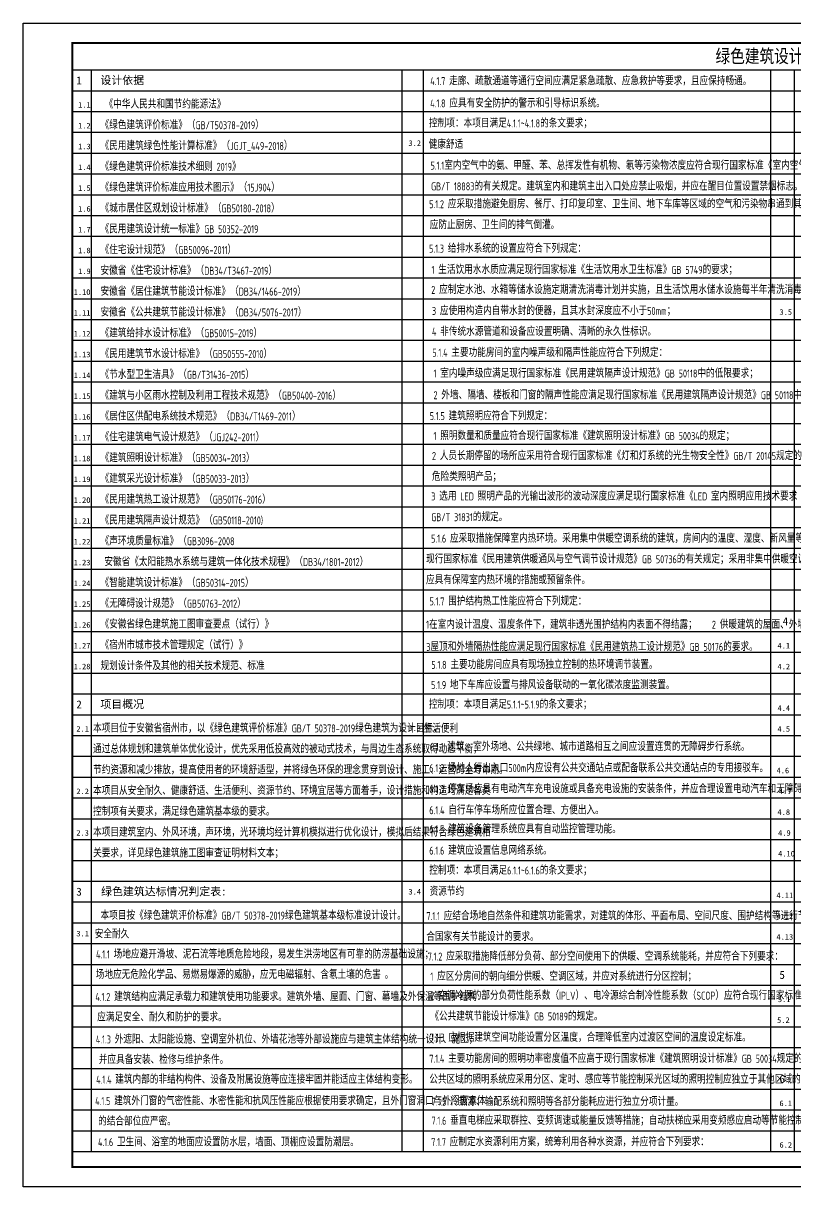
# Model space of a CAD drawing. Extents: x 1188826 to 1909461, y 608442 to 1651179.
# Drawn here: x 1471963 to 1511416, y 1189527 to 1248927 of the extents above; entities that cross this region are included whole.
import ezdxf

# ---------------------------------------------------------------- set-up
doc = ezdxf.new("R2010")
doc.units = 0
doc.header["$LTSCALE"] = 1000
doc.header["$MEASUREMENT"] = 0
doc.layers.add('cr-说明', color=15, linetype='Continuous', lineweight=13)
for name, color, linetype in [('Defpoint', 7, 'Continuous'), ('FLOR-OTLN', 31, 'Continuous'), ('图框', 140, 'Continuous')]:
    doc.layers.add(name, color=color, linetype=linetype)
doc.styles.add('AADRI_ST', font='stedi.shx', dxfattribs={"width": 0.7, "bigfont": 'hztxt.shx'})
doc.styles.add('HT', font='simhei.ttf')

msp = doc.modelspace()

# ---------------------------------------------------------------- linework, layer by layer
at = {"layer": 'Defpoint', "color": 252}
for p, q in [((1548068, 1246529), (1474463, 1246529)), ((1474463, 1246529), (1474463, 1191307)), ((1475450, 1191307), (1475450, 1246529)), ((1491314, 1191307), (1491314, 1246529)), ((1492411, 1191307), (1492411, 1246529)), ((1510138, 1191307), (1510138, 1246529)), ((1511361, 1191307), (1511361, 1246529)), ((1548068, 1245467), (1474463, 1245467)), ((1548068, 1245467), (1474463, 1245467)), ((1548068, 1244405), (1474463, 1244405)), ((1548068, 1243343), (1474463, 1243343)), ((1548068, 1242281), (1474463, 1242281)), ((1548068, 1241219), (1474463, 1241219)), ((1548068, 1240157), (1474463, 1240157)), ((1548068, 1239095), (1474463, 1239095)), ((1548068, 1238033), (1474463, 1238033)), ((1548068, 1236971), (1474463, 1236971)), ((1548068, 1235909), (1474463, 1235909)), ((1548068, 1234847), (1474463, 1234847)), ((1548068, 1233785), (1474463, 1233785)), ((1548068, 1232724), (1474463, 1232724)), ((1548068, 1231662), (1474463, 1231662)), ((1548068, 1230600), (1474463, 1230600)), ((1548068, 1229538), (1474463, 1229538)), ((1548068, 1228476), (1474463, 1228476)), ((1548068, 1228476), (1474463, 1228476)), ((1548068, 1227414), (1474463, 1227414)), ((1548068, 1226352), (1474463, 1226352)), ((1548068, 1225290), (1474463, 1225290)), ((1548068, 1224228), (1474463, 1224228)), ((1548068, 1223166), (1474463, 1223166)), ((1548068, 1222104), (1474463, 1222104)), ((1548068, 1221042), (1474463, 1221042)), ((1548068, 1219980), (1474463, 1219980)), ((1548068, 1218918), (1474463, 1218918)), ((1548068, 1217856), (1474463, 1217856)), ((1548068, 1216794), (1474463, 1216794)), ((1548068, 1215732), (1474463, 1215732)), ((1548068, 1214670), (1474463, 1214670)), ((1548068, 1213608), (1474463, 1213608)), ((1548068, 1212546), (1474463, 1212546)), ((1548068, 1211484), (1474463, 1211484)), ((1548068, 1210422), (1474463, 1210422)), ((1548068, 1209360), (1474463, 1209360)), ((1548068, 1208298), (1474463, 1208298)), ((1548068, 1207236), (1474463, 1207236)), ((1548068, 1206174), (1474463, 1206174)), ((1548068, 1205112), (1474463, 1205112)), ((1548068, 1204050), (1474463, 1204050)), ((1548068, 1202988), (1474463, 1202988)), ((1548068, 1201926), (1474463, 1201926)), ((1548068, 1200864), (1474463, 1200864)), ((1548068, 1199802), (1474463, 1199802)), ((1548068, 1198740), (1474463, 1198740)), ((1548068, 1197678), (1474463, 1197678)), ((1548068, 1196616), (1474463, 1196616)), ((1548068, 1195554), (1474463, 1195554)), ((1548068, 1194492), (1474463, 1194492)), ((1548068, 1193431), (1474463, 1193431)), ((1548068, 1192369), (1474463, 1192369)), ((1548068, 1191307), (1474463, 1191307))]:
    msp.add_line(p, q, dxfattribs=at)
at = {"layer": '图框'}
msp.add_lwpolyline([(1471963, 1248927), (1556063, 1248927), (1556063, 1189527), (1471963, 1189527)], close=True, dxfattribs=at)
msp.add_lwpolyline([(1471963, 1248927), (1556063, 1248927), (1556063, 1189527), (1471963, 1189527)], close=True, dxfattribs=at)
at = {"layer": '图框', "const_width": 100}
msp.add_lwpolyline([(1555063, 1190527), (1555063, 1247927), (1474463, 1247927), (1474463, 1190527)], close=True, dxfattribs=at)

# ---------------------------------------------------------------- texts
at = {"layer": 'cr-说明', "style": 'HT', "width": 0.8}
msp.add_text(' 绿色建筑设计说明专篇', height=686.2, dxfattribs=at).set_placement((1506945, 1246909))
at = {"layer": 'cr-说明', "style": 'HT'}
for s, height, p in [('设计依据', 408.5, (1475905, 1245816)), ('1', 408, (1474674, 1245803)), ('1.1', 285.9, (1474764, 1244619)), ('1.2', 285.9, (1474764, 1243557)), ('1.3', 285.9, (1474764, 1242495)), ('3.2', 285.9, (1491636, 1242663)), ('1.4', 285.9, (1474764, 1241433)), ('1.5', 285.9, (1474764, 1240371)), ('1.6', 285.9, (1474764, 1239309)), ('1.7', 285.9, (1474764, 1238247)), ('1.8', 285.9, (1474764, 1237185)), ('1.9', 285.9, (1474764, 1236123)), ('1.10', 285.9, (1474540, 1235061)), ('1.11', 285.9, (1474540, 1233999)), ('3.5', 285.9, (1510586, 1234042)), ('1.12', 285.9, (1474540, 1232937)), ('1.13', 285.9, (1474540, 1231875)), ('1.14', 285.9, (1474540, 1230813)), ('1.15', 285.9, (1474540, 1229751)), ('1.16', 285.9, (1474540, 1228689)), ('1.17', 285.9, (1474540, 1227627)), ('1.18', 285.9, (1474540, 1226565)), ('1.19', 285.9, (1474540, 1225503)), ('1.20', 285.9, (1474540, 1224441)), ('1.21', 285.9, (1474540, 1223379)), ('1.22', 285.9, (1474540, 1222317)), ('1.23', 285.9, (1474540, 1221255)), ('1.24', 285.9, (1474540, 1220193)), ('1.25', 285.9, (1474540, 1219131)), ('1.26', 285.9, (1474540, 1218069)), ('4', 408, (1510751, 1218192)), ('1.27', 285.9, (1474540, 1217007)), ('4.1', 285.9, (1510488, 1217007)), ('1.28', 285.9, (1474540, 1215945)), ('4.2', 285.9, (1510488, 1215945)), ('2', 408, (1474674, 1213944)), ('项目概况', 408.5, (1475905, 1213957)), ('4.4', 285.9, (1510488, 1213821)), ('2.1', 285.9, (1474675, 1212759)), ('3.3', 285.9, (1491636, 1212802)), ('4.5', 285.9, (1510488, 1212759)), ('4.6', 285.9, (1510438, 1210636)), ('2.2', 285.9, (1474675, 1209574)), ('4.7', 285.9, (1510555, 1209574)), ('4.8', 285.9, (1510485, 1208512)), ('2.3', 285.9, (1474675, 1207450)), ('4.9', 285.9, (1510516, 1207450)), ('4.10', 285.9, (1510516, 1206388)), ('3', 408, (1474674, 1204386)), (' 绿色建筑达标情况判定表:', 408.45, (1475662, 1204399)), ('3.4', 285.9, (1491636, 1204447)), ('4.11', 285.9, (1510432, 1204264)), ('4.12', 285.9, (1510432, 1203202)), ('3.1', 285.9, (1474675, 1202308)), ('4.13', 285.9, (1510432, 1202140)), ('5', 408, (1510585, 1200138)), ('5.1', 285.9, (1510506, 1198954)), ('5.2', 285.9, (1510463, 1197892)), ('6', 408, (1510585, 1194829)), ('6.1', 285.9, (1510586, 1193644)), ('6.2', 285.9, (1510586, 1191520))]:
    msp.add_text(s, height=height, dxfattribs=at).set_placement(p)
at = {"layer": 'FLOR-OTLN', "color": 4, "style": 'AADRI_ST', "width": 0.8}
for s, height, p in [('4.1.7 走廊、疏散通道等通行空间应满足紧急疏散、应急救护等要求，且应保持畅通。', 408.45, (1492750, 1245771)), ('《中华人民共和国节约能源法》', 408.45, (1476117, 1244580)), ('4.1.8 应具有安全防护的警示和引导标识系统。', 408.45, (1492747, 1244633)), ('《绿色建筑评价标准》（GB/T50378-2019）', 408.45, (1475911, 1243518)), ('《民用建筑绿色性能计算标准》（JGJT_449-2018）', 408.45, (1475911, 1242457)), ('健康舒适', 408.5, (1492669, 1242530)), ('《绿色建筑评价标准技术细则 2019》', 408.45, (1475911, 1241395)), ('5.1.1室内空气中的氨、甲醛、苯、总挥发性有机物、氡等污染物浓度应符合现行国家标准《室内空气质量标准》', 408.45, (1492763, 1241456)), ('《绿色建筑评价标准应用技术图示》（15J904）', 408.45, (1475911, 1240333)), ('GB/T 18883的有关规定。建筑室内和建筑主出入口处应禁止吸烟，并应在醒目位置设置禁烟标志。', 408.45, (1492792, 1240394)), ('《城市居住区规划设计标准》（GB50180-2018）', 408.45, (1475911, 1239271)), ('5.1.2 应采取措施避免厨房、餐厅、打印复印室、卫生间、地下车库等区域的空气和污染物串通到其他空间；', 408.45, (1492696, 1239485)), ('《民用建筑设计统一标准》GB 50352-2019', 408.45, (1475911, 1238209)), ('应防止厨房、卫生间的排气倒灌。', 408.45, (1492725, 1238423)), ('《住宅设计规范》（GB50096-2011）', 408.45, (1475911, 1237147)), ('5.1.3 给排水系统的设置应符合下列规定：  ', 408.45, (1492690, 1237217)), ('安徽省《住宅设计标准》（DB34/T3467-2019）', 408.45, (1475911, 1236085)), (' 1 生活饮用水水质应满足现行国家标准《生活饮用水卫生标准》GB 5749的要求； ', 408.45, (1492622, 1236133)), ('2 应制定水池、水箱等储水设施定期清洗消毒计划并实施，且生活饮用水储水设施每半年清洗消毒应不少于1次；', 408.45, (1492803, 1235112)), ('安徽省《居住建筑节能设计标准》（DB34/1466-2019）', 408.45, (1475911, 1235023)), ('安徽省《公共建筑节能设计标准》（DB34/5076-2017）', 408.45, (1475911, 1233961)), ('3 应使用构造内自带水封的便器，且其水封深度应不小于50mm；', 408.45, (1492837, 1234037)), ('《建筑给排水设计标准》（GB50015-2019）', 408.45, (1475911, 1232899)), ('4 非传统水源管道和设备应设置明确、清晰的永久性标识。', 408.45, (1492837, 1232975)), ('《民用建筑节水设计标准》（GB50555-2010）', 408.45, (1475911, 1231837)), ('5.1.4 主要功能房间的室内噪声级和隔声性能应符合下列规定：', 408.45, (1492855, 1231902)), ('《节水型卫生洁具》（GB/T31436-2015）', 408.45, (1475911, 1230775)), ('1 室内噪声级应满足现行国家标准《民用建筑隔声设计规范》GB 50118中的低限要求；', 408.45, (1492915, 1230840)), ('2 外墙、隔墙、楼板和门窗的隔声性能应满足现行国家标准《民用建筑隔声设计规范》GB 50118中的低限要求。', 408.45, (1492915, 1229734)), ('《建筑与小区雨水控制及利用工程技术规范》（GB50400-2016）', 408.45, (1475911, 1229713)), ('《居住区供配电系统技术规范》（DB34/T1469-2011）', 408.45, (1475911, 1228651)), ('5.1.5 建筑照明应符合下列规定：', 408.45, (1492722, 1228668)), ('《住宅建筑电气设计规范》（JGJ242-2011）', 408.45, (1475911, 1227589)), ('1 照明数量和质量应符合现行国家标准《建筑照明设计标准》GB 50034的规定；', 408.45, (1492914, 1227653)), ('《建筑照明设计标准》（GB50034-2013）', 408.45, (1475911, 1226527)), ('2 人员长期停留的场所应采用符合现行国家标准《灯和灯系统的光生物安全性》GB/T 20145规定的', 408.45, (1492837, 1226632)), ('危险类照明产品；', 408.5, (1492837, 1225570)), ('《建筑采光设计标准》（GB50033-2013）', 408.45, (1475911, 1225465)), ('《民用建筑热工设计规范》（GB50176-2016）', 408.45, (1475911, 1224403)), ('3 选用 LED 照明产品的光输出波形的波动深度应满足现行国家标准《LED 室内照明应用技术要求', 408.45, (1492802, 1224566)), ('《民用建筑隔声设计规范》（GB50118-2010)', 408.45, (1475911, 1223341)), ('GB/T 31831的规定。', 408.45, (1492802, 1223504)), ('《声环境质量标准》（GB3096-2008', 408.45, (1475911, 1222279)), ('5.1.6 应采取措施保障室内热环境。采用集中供暖空调系统的建筑，房间内的温度、湿度、新风量等设计参数应符合', 408.45, (1492794, 1222413)), (' 安徽省《太阳能热水系统与建筑一体化技术规程》（DB34/1801-2012）', 408.45, (1475911, 1221217)), ('现行国家标准《民用建筑供暖通风与空气调节设计规范》GB 50736的有关规定；采用非集中供暖空调系统的建筑，', 408.45, (1492534, 1221358)), ('应具有保障室内热环境的措施或预留条件。', 408.45, (1492534, 1220296)), ('《智能建筑设计标准》（GB50314-2015）', 408.45, (1475911, 1220155)), ('《无障碍设计规范》（GB50763-2012）', 408.45, (1475911, 1219093)), ('5.1.7 围护结构热工性能应符合下列规定：', 408.45, (1492711, 1219207)), ('《安徽省绿色建筑施工图审查要点（试行）》', 408.45, (1475911, 1218031)), (' 1在室内设计温度、湿度条件下，建筑非透光围护结构内表面不得结露；    2 供暖建筑的屋面、外墙内部不应产生冷凝；', 408.45, (1492344, 1218018)), ('《宿州市城市技术管理规定（试行）》', 408.45, (1475911, 1216969)), (' 3屋顶和外墙隔热性能应满足现行国家标准《民用建筑热工设计规范》GB 50176的要求。', 408.45, (1492354, 1216885)), ('规划设计条件及其他的相关技术规范、标准', 408.45, (1475911, 1215907)), ('5.1.8 主要功能房间应具有现场独立控制的热环境调节装置。', 408.45, (1492805, 1215968)), ('5.1.9 地下车库应设置与排风设备联动的一氧化碳浓度监测装置。', 408.45, (1492790, 1214935)), ('本项目位于安徽省宿州市，以《绿色建筑评价标准》GB/T 50378-2019绿色建筑为设计目标，', 408.45, (1475531, 1212721)), ('生活便利', 408.5, (1492411, 1212708)), ('通过总体规划和建筑单体优化设计，优先采用低投高效的被动式技术，与周边生态系统取得动态平衡，', 408.45, (1475531, 1211659)), ('6.1.1 建筑、室外场地、公共绿地、城市道路相互之间应设置连贯的无障碍步行系统。', 408.45, (1492725, 1211783)), ('节约资源和减少排放，提高使用者的环境舒适型，并将绿色环保的理念贯穿到设计、施工、运营的全寿命期。', 408.45, (1475531, 1210597)), ('6.1.2 场地人行出入口500m内应设有公共交通站点或配备联系公共交通站点的专用接驳车。', 408.45, (1492700, 1210694)), ('6.1.3 停车场应具有电动汽车充电设施或具备充电设施的安装条件，并应合理设置电动汽车和无障碍汽车停车位。', 408.45, (1492700, 1209629)), ('6.1.4 自行车停车场所应位置合理、方便出入。', 408.45, (1492700, 1208545)), ('本项目建筑室内、外风环境，声环境，光环境均经计算机模拟进行优化设计，模拟后结果符合绿色建筑相', 408.45, (1475531, 1207411)), ('6.1.5 建筑设备管理系统应具有自动监控管理功能。', 408.45, (1492700, 1207576)), ('关要求，详见绿色建筑施工图审查证明材料文本；', 408.45, (1475531, 1206349)), ('6.1.6 建筑应设置信息网络系统。', 408.45, (1492700, 1206484)), ('资源节约', 408.5, (1492718, 1204391)), ('7.1.1 应结合场地自然条件和建筑功能需求，对建筑的体形、平面布局、空间尺度、围护结构等进行节能设计，且应符', 408.45, (1492553, 1203142)), ('安全耐久', 408.5, (1475613, 1202214, 0)), ('合国家有关节能设计的要求。', 408.45, (1492553, 1202080)), ('4.1.1 场地应避开滑坡、泥石流等地质危险地段，易发生洪涝地区有可靠的防涝基础设施；', 408.45, (1475678, 1201185, 0)), ('7.1.2 应采取措施降低部分负荷、部分空间使用下的供暖、空调系统能耗，并应符合下列要求：', 408.45, (1492620, 1201074)), ('场地应无危险化学品、易燃易爆源的威胁，应无电磁辐射、含氡土壤的危害 。', 408.45, (1475667, 1200144, 0)), ('1 应区分房间的朝向细分供暖、空调区域，并应对系统进行分区控制；', 408.45, (1492755, 1200054)), ('4.1.2 建筑结构应满足承载力和建筑使用功能要求。建筑外墙、屋面、门窗、幕墙及外保温等围护结构', 408.45, (1475647, 1199014)), ('2 空调冷源的部分负荷性能系数（IPLV）、电冷源综合制冷性能系数（SCOP）应符合现行国家标准', 408.45, (1492755, 1199077)), ('应满足安全、耐久和防护的要求。', 408.45, (1475737, 1197973)), ('《公共建筑节能设计标准》GB 50189的规定。', 408.45, (1492755, 1198015)), ('4.1.3 外遮阳、太阳能设施、空调室外机位、外墙花池等外部设施应与建筑主体结构统一设计、施工，', 408.45, (1475670, 1196843)), ('7.1.3 应根据建筑空间功能设置分区温度，合理降低室内过渡区空间的温度设定标准。', 408.45, (1492731, 1196938)), ('并应具备安装、检修与维护条件。', 408.45, (1475821, 1195802)), ('7.1.4 主要功能房间的照明功率密度值不应高于现行国家标准《建筑照明设计标准》GB 50034规定的现行值；', 408.45, (1492701, 1195858)), ('4.1.4 建筑内部的非结构构件、设备及附属设施等应连接牢固并能适应主体结构变形。', 408.45, (1475685, 1194792)), ('公共区域的照明系统应采用分区、定时、感应等节能控制采光区域的照明控制应独立于其他区域的照明控制。', 408.45, (1492701, 1194796)), ('4.1.5 建筑外门窗的气密性能、水密性能和抗风压性能应根据使用要求确定，且外门窗洞口与外门窗本体', 408.45, (1475635, 1193697)), ('7.1.5 冷热源、输配系统和照明等各部分能耗应进行独立分项计量。', 408.45, (1492812, 1193661)), ('的结合部位应严密。', 408.5, (1475785, 1192656)), ('7.1.6 垂直电梯应采取群控、变频调速或能量反馈等措施；自动扶梯应采用变频感应启动等节能控制措施。', 408.45, (1492812, 1192696)), ('4.1.6 卫生间、浴室的地面应设置防水层，墙面、顶棚应设置防潮层。', 408.45, (1475781, 1191597)), ('7.1.7 应制定水资源利用方案，统筹利用各种水资源，并应符合下列要求：', 408.45, (1492796, 1191604))]:
    msp.add_text(s, height=height, dxfattribs=at).set_placement(p)
at = {"layer": 'FLOR-OTLN', "color": 3, "style": 'AADRI_ST', "width": 0.8}
for s, p in [('控制项：本项目满足4.1.1~4.1.8的条文要求；', (1492689, 1243612, 0)), ('控制项：本项目满足5.1.1~5.1.9的条文要求；', (1492689, 1213941)), ('控制项：本项目满足6.1.1~6.1.6的条文要求；', (1492700, 1205468))]:
    msp.add_text(s, height=408.45, dxfattribs=at).set_placement(p)
at = {"layer": 'FLOR-OTLN', "color": 6, "style": 'AADRI_ST', "width": 0.8}
for s, p in [('本项目从安全耐久、健康舒适、生活便利、资源节约、环境宜居等方面着手，设计措施和构造均满足各类', (1475531, 1209535)), ('控制项有关要求，满足绿色建筑基本级的要求。', (1475531, 1208473)), ('本项目按《绿色建筑评价标准》GB/T 50378-2019绿色建筑基本级标准设计设计。', (1475911, 1203164))]:
    msp.add_text(s, height=408.45, dxfattribs=at).set_placement(p)

doc.saveas('drawing.dxf')
